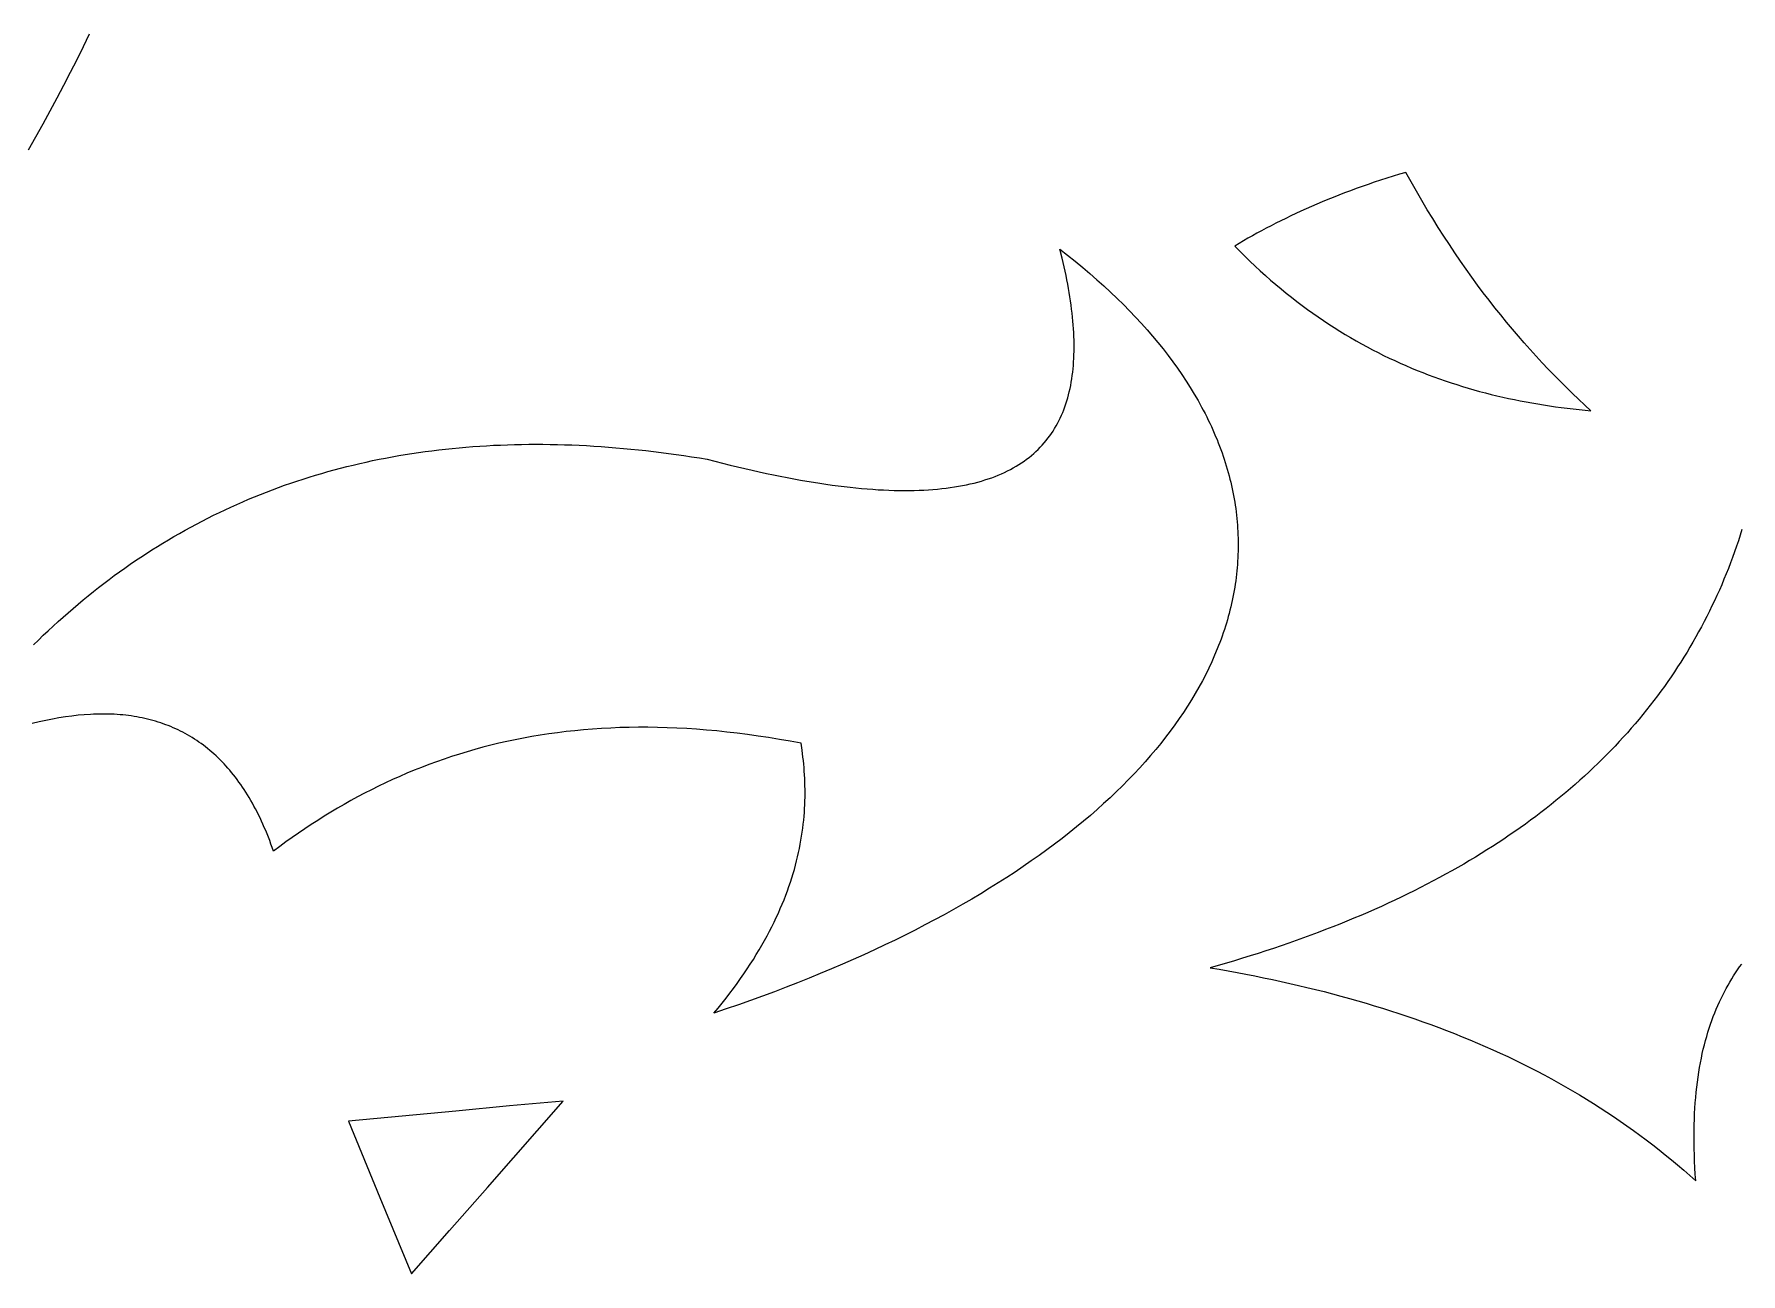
# Model space of a CAD drawing. Extents: x -4113 to -3113, y 1469 to 2469.
# Drawn here: x -3295.1 to -3206.1, y 2033.6 to 2098.2 of the extents above; entities that cross this region are included whole.
import ezdxf

# ---------------------------------------------------------------- set-up
doc = ezdxf.new("R2010")
doc.units = 0
doc.layers.add('PLAN_1', color=18, linetype='CONTINUOUS')

msp = doc.modelspace()

# ---------------------------------------------------------------- linework, layer by layer
at = {"layer": 'PLAN_1'}
for points in [[(-3295.422, 2092.2), (-3295.042, 2092.882), (-3294.667, 2093.562), (-3294.299, 2094.239), (-3293.937, 2094.914), (-3293.583, 2095.587), (-3293.235, 2096.257), (-3292.894, 2096.925), (-3292.562, 2097.591), (-3292.237, 2098.254)], [(-3295.162, 2066.38), (-3294.909, 2066.627), (-3294.655, 2066.872), (-3294.4, 2067.114), (-3294.143, 2067.353), (-3293.884, 2067.588), (-3293.624, 2067.821), (-3293.363, 2068.051), (-3293.101, 2068.278), (-3292.836, 2068.502), (-3292.571, 2068.723), (-3292.304, 2068.941), (-3292.035, 2069.156), (-3291.766, 2069.368), (-3291.494, 2069.577), (-3291.222, 2069.783), (-3290.948, 2069.986), (-3290.672, 2070.186), (-3290.395, 2070.384), (-3290.117, 2070.578), (-3289.837, 2070.769), (-3289.556, 2070.957), (-3289.273, 2071.143), (-3288.989, 2071.325), (-3288.703, 2071.504), (-3288.416, 2071.681), (-3288.128, 2071.854), (-3287.838, 2072.025), (-3287.547, 2072.192), (-3287.254, 2072.357), (-3286.96, 2072.518), (-3286.665, 2072.677), (-3286.368, 2072.832), (-3286.069, 2072.985), (-3285.77, 2073.135), (-3285.468, 2073.281), (-3285.166, 2073.425), (-3284.862, 2073.566), (-3284.556, 2073.704), (-3284.249, 2073.839), (-3283.941, 2073.971), (-3283.631, 2074.1), (-3283.32, 2074.226), (-3283.007, 2074.349), (-3282.693, 2074.469), (-3282.378, 2074.586), (-3282.061, 2074.7), (-3281.742, 2074.811), (-3281.422, 2074.919), (-3281.101, 2075.024), (-3280.778, 2075.127), (-3280.454, 2075.226), (-3280.129, 2075.322), (-3279.802, 2075.416), (-3279.474, 2075.506), (-3279.144, 2075.593), (-3278.812, 2075.678), (-3278.48, 2075.759), (-3278.146, 2075.838), (-3277.81, 2075.913), (-3277.473, 2075.986), (-3277.135, 2076.056), (-3276.795, 2076.122), (-3276.454, 2076.186), (-3276.111, 2076.247), (-3275.767, 2076.305), (-3275.421, 2076.36), (-3275.074, 2076.411), (-3274.726, 2076.46), (-3274.376, 2076.506), (-3274.025, 2076.549), (-3273.672, 2076.589), (-3273.318, 2076.626), (-3272.963, 2076.661), (-3272.606, 2076.692), (-3272.247, 2076.72), (-3271.887, 2076.745), (-3271.526, 2076.767), (-3271.163, 2076.787), (-3270.799, 2076.803), (-3270.433, 2076.816), (-3270.066, 2076.827), (-3269.698, 2076.834), (-3269.328, 2076.839), (-3268.957, 2076.84), (-3268.584, 2076.839), (-3268.21, 2076.835), (-3267.834, 2076.827), (-3267.457, 2076.817), (-3267.079, 2076.804), (-3266.699, 2076.788), (-3266.318, 2076.769), (-3265.935, 2076.746), (-3265.551, 2076.721), (-3265.165, 2076.693), (-3264.778, 2076.662), (-3264.389, 2076.628), (-3263.999, 2076.592), (-3263.608, 2076.552), (-3263.215, 2076.509), (-3262.821, 2076.463), (-3262.425, 2076.414), (-3262.028, 2076.363), (-3261.63, 2076.308), (-3261.23, 2076.251), (-3260.828, 2076.19), (-3260.425, 2076.127), (-3260.021, 2076.06), (-3259.617, 2075.955), (-3259.219, 2075.853), (-3258.825, 2075.755), (-3258.436, 2075.661), (-3258.052, 2075.57), (-3257.673, 2075.483), (-3257.299, 2075.399), (-3256.93, 2075.319), (-3256.566, 2075.243), (-3256.206, 2075.17), (-3255.851, 2075.1), (-3255.501, 2075.034), (-3255.156, 2074.972), (-3254.816, 2074.913), (-3254.48, 2074.858), (-3254.149, 2074.806), (-3253.823, 2074.757), (-3253.501, 2074.712), (-3253.184, 2074.67), (-3252.871, 2074.632), (-3252.563, 2074.597), (-3252.26, 2074.565), (-3251.961, 2074.537), (-3251.667, 2074.512), (-3251.377, 2074.49), (-3251.091, 2074.472), (-3250.811, 2074.457), (-3250.534, 2074.445), (-3250.262, 2074.436), (-3249.994, 2074.431), (-3249.731, 2074.429), (-3249.472, 2074.43), (-3249.218, 2074.434), (-3248.967, 2074.442), (-3248.721, 2074.452), (-3248.48, 2074.466), (-3248.242, 2074.482), (-3248.009, 2074.502), (-3247.78, 2074.525), (-3247.555, 2074.551), (-3247.334, 2074.58), (-3247.118, 2074.613), (-3246.905, 2074.648), (-3246.697, 2074.686), (-3246.492, 2074.727), (-3246.292, 2074.771), (-3246.096, 2074.818), (-3245.904, 2074.868), (-3245.715, 2074.921), (-3245.531, 2074.977), (-3245.351, 2075.036), (-3245.174, 2075.098), (-3245.002, 2075.162), (-3244.833, 2075.23), (-3244.668, 2075.3), (-3244.507, 2075.373), (-3244.35, 2075.449), (-3244.197, 2075.527), (-3244.047, 2075.609), (-3243.902, 2075.693), (-3243.759, 2075.78), (-3243.621, 2075.869), (-3243.486, 2075.962), (-3243.355, 2076.057), (-3243.228, 2076.154), (-3243.104, 2076.255), (-3242.984, 2076.358), (-3242.868, 2076.463), (-3242.755, 2076.572), (-3242.645, 2076.683), (-3242.539, 2076.796), (-3242.437, 2076.912), (-3242.338, 2077.031), (-3242.242, 2077.152), (-3242.15, 2077.275), (-3242.061, 2077.401), (-3241.976, 2077.53), (-3241.894, 2077.661), (-3241.816, 2077.795), (-3241.74, 2077.931), (-3241.668, 2078.069), (-3241.6, 2078.21), (-3241.534, 2078.353), (-3241.472, 2078.499), (-3241.413, 2078.647), (-3241.357, 2078.797), (-3241.305, 2078.95), (-3241.255, 2079.105), (-3241.209, 2079.262), (-3241.166, 2079.422), (-3241.126, 2079.584), (-3241.089, 2079.748), (-3241.055, 2079.914), (-3241.024, 2080.083), (-3240.996, 2080.253), (-3240.971, 2080.426), (-3240.949, 2080.602), (-3240.929, 2080.779), (-3240.913, 2080.958), (-3240.9, 2081.14), (-3240.89, 2081.324), (-3240.882, 2081.509), (-3240.877, 2081.697), (-3240.875, 2081.887), (-3240.876, 2082.079), (-3240.88, 2082.273), (-3240.886, 2082.469), (-3240.896, 2082.667), (-3240.907, 2082.867), (-3240.922, 2083.069), (-3240.939, 2083.273), (-3240.959, 2083.479), (-3240.981, 2083.687), (-3241.006, 2083.897), (-3241.034, 2084.108), (-3241.064, 2084.322), (-3241.097, 2084.537), (-3241.132, 2084.755), (-3241.17, 2084.974), (-3241.21, 2085.194), (-3241.253, 2085.417), (-3241.298, 2085.642), (-3241.395, 2086.096), (-3241.502, 2086.557), (-3241.618, 2087.025), (-3241.212, 2086.708), (-3240.816, 2086.389), (-3240.429, 2086.07), (-3240.052, 2085.749), (-3239.683, 2085.427), (-3239.324, 2085.103), (-3238.974, 2084.779), (-3238.633, 2084.453), (-3238.301, 2084.127), (-3237.978, 2083.799), (-3237.665, 2083.471), (-3237.36, 2083.141), (-3237.065, 2082.811), (-3236.779, 2082.479), (-3236.502, 2082.147), (-3236.234, 2081.814), (-3235.974, 2081.48), (-3235.724, 2081.145), (-3235.483, 2080.81), (-3235.251, 2080.474), (-3235.028, 2080.137), (-3234.814, 2079.8), (-3234.608, 2079.462), (-3234.412, 2079.124), (-3234.317, 2078.954), (-3234.225, 2078.784), (-3234.134, 2078.615), (-3234.046, 2078.445), (-3233.96, 2078.275), (-3233.876, 2078.105), (-3233.795, 2077.935), (-3233.716, 2077.764), (-3233.638, 2077.594), (-3233.564, 2077.424), (-3233.491, 2077.253), (-3233.42, 2077.082), (-3233.352, 2076.912), (-3233.286, 2076.741), (-3233.222, 2076.57), (-3233.16, 2076.399), (-3233.101, 2076.228), (-3233.044, 2076.057), (-3232.989, 2075.886), (-3232.936, 2075.714), (-3232.885, 2075.543), (-3232.836, 2075.372), (-3232.79, 2075.2), (-3232.746, 2075.029), (-3232.704, 2074.858), (-3232.664, 2074.686), (-3232.626, 2074.515), (-3232.591, 2074.343), (-3232.557, 2074.172), (-3232.526, 2074), (-3232.497, 2073.828), (-3232.471, 2073.657), (-3232.446, 2073.485), (-3232.423, 2073.314), (-3232.403, 2073.142), (-3232.385, 2072.971), (-3232.369, 2072.799), (-3232.355, 2072.628), (-3232.343, 2072.456), (-3232.334, 2072.285), (-3232.326, 2072.113), (-3232.321, 2071.942), (-3232.318, 2071.77), (-3232.317, 2071.599), (-3232.318, 2071.428), (-3232.321, 2071.257), (-3232.327, 2071.085), (-3232.334, 2070.914), (-3232.344, 2070.743), (-3232.356, 2070.572), (-3232.37, 2070.401), (-3232.386, 2070.231), (-3232.404, 2070.06), (-3232.424, 2069.889), (-3232.447, 2069.719), (-3232.471, 2069.548), (-3232.498, 2069.378), (-3232.527, 2069.207), (-3232.558, 2069.037), (-3232.591, 2068.867), (-3232.626, 2068.697), (-3232.663, 2068.527), (-3232.702, 2068.358), (-3232.744, 2068.188), (-3232.787, 2068.019), (-3232.833, 2067.849), (-3232.881, 2067.68), (-3232.931, 2067.511), (-3232.982, 2067.342), (-3233.036, 2067.173), (-3233.093, 2067.005), (-3233.151, 2066.836), (-3233.211, 2066.668), (-3233.273, 2066.5), (-3233.338, 2066.332), (-3233.404, 2066.164), (-3233.544, 2065.829), (-3233.691, 2065.495), (-3233.847, 2065.161), (-3234.011, 2064.829), (-3234.183, 2064.497), (-3234.364, 2064.166), (-3234.553, 2063.836), (-3234.75, 2063.507), (-3234.955, 2063.178), (-3235.168, 2062.851), (-3235.389, 2062.525), (-3235.619, 2062.2), (-3235.857, 2061.876), (-3236.103, 2061.554), (-3236.357, 2061.232), (-3236.619, 2060.912), (-3236.889, 2060.592), (-3237.167, 2060.275), (-3237.453, 2059.958), (-3237.747, 2059.643), (-3238.049, 2059.329), (-3238.359, 2059.016), (-3238.677, 2058.705), (-3239.003, 2058.396), (-3239.337, 2058.088), (-3239.679, 2057.781), (-3240.029, 2057.476), (-3240.386, 2057.173), (-3240.752, 2056.871), (-3241.125, 2056.571), (-3241.506, 2056.273), (-3241.895, 2055.976), (-3242.292, 2055.681), (-3242.697, 2055.388), (-3243.109, 2055.097), (-3243.529, 2054.808), (-3243.957, 2054.52), (-3244.393, 2054.235), (-3244.836, 2053.951), (-3245.287, 2053.67), (-3245.746, 2053.39), (-3246.212, 2053.112), (-3246.686, 2052.837), (-3247.168, 2052.564), (-3247.657, 2052.293), (-3248.154, 2052.024), (-3248.659, 2051.757), (-3249.171, 2051.493), (-3249.69, 2051.23), (-3250.218, 2050.971), (-3250.752, 2050.713), (-3251.294, 2050.458), (-3251.844, 2050.205), (-3252.401, 2049.955), (-3252.966, 2049.707), (-3253.538, 2049.462), (-3254.117, 2049.219), (-3254.704, 2048.979), (-3255.299, 2048.742), (-3255.9, 2048.507), (-3256.509, 2048.275), (-3257.126, 2048.045), (-3257.75, 2047.819), (-3258.381, 2047.595), (-3259.019, 2047.374), (-3259.665, 2047.156), (-3259.448, 2047.417), (-3259.238, 2047.677), (-3259.034, 2047.936), (-3258.835, 2048.194), (-3258.643, 2048.45), (-3258.456, 2048.705), (-3258.275, 2048.959), (-3258.1, 2049.212), (-3257.931, 2049.463), (-3257.767, 2049.713), (-3257.608, 2049.962), (-3257.455, 2050.209), (-3257.307, 2050.455), (-3257.164, 2050.7), (-3257.027, 2050.943), (-3256.894, 2051.185), (-3256.767, 2051.426), (-3256.644, 2051.666), (-3256.527, 2051.904), (-3256.414, 2052.141), (-3256.306, 2052.376), (-3256.203, 2052.611), (-3256.104, 2052.844), (-3256.01, 2053.075), (-3255.92, 2053.305), (-3255.835, 2053.534), (-3255.754, 2053.762), (-3255.677, 2053.988), (-3255.604, 2054.213), (-3255.536, 2054.437), (-3255.471, 2054.659), (-3255.411, 2054.88), (-3255.354, 2055.1), (-3255.301, 2055.318), (-3255.252, 2055.535), (-3255.206, 2055.751), (-3255.164, 2055.965), (-3255.126, 2056.178), (-3255.091, 2056.39), (-3255.059, 2056.6), (-3255.03, 2056.809), (-3255.005, 2057.017), (-3254.983, 2057.223), (-3254.964, 2057.428), (-3254.948, 2057.631), (-3254.935, 2057.833), (-3254.925, 2058.034), (-3254.918, 2058.233), (-3254.913, 2058.431), (-3254.911, 2058.628), (-3254.912, 2058.823), (-3254.915, 2059.017), (-3254.921, 2059.21), (-3254.929, 2059.401), (-3254.939, 2059.591), (-3254.951, 2059.779), (-3254.966, 2059.966), (-3254.982, 2060.152), (-3255.001, 2060.336), (-3255.022, 2060.519), (-3255.068, 2060.88), (-3255.122, 2061.236), (-3255.69, 2061.343), (-3256.253, 2061.441), (-3256.811, 2061.533), (-3257.363, 2061.617), (-3257.911, 2061.693), (-3258.453, 2061.763), (-3258.99, 2061.825), (-3259.522, 2061.88), (-3260.049, 2061.928), (-3260.57, 2061.969), (-3261.087, 2062.003), (-3261.599, 2062.03), (-3262.107, 2062.051), (-3262.609, 2062.065), (-3263.107, 2062.072), (-3263.6, 2062.072), (-3264.088, 2062.066), (-3264.572, 2062.053), (-3265.051, 2062.035), (-3265.526, 2062.009), (-3265.996, 2061.978), (-3266.462, 2061.94), (-3266.923, 2061.896), (-3267.38, 2061.846), (-3267.833, 2061.79), (-3268.281, 2061.728), (-3268.726, 2061.66), (-3269.166, 2061.587), (-3269.602, 2061.507), (-3270.034, 2061.422), (-3270.462, 2061.332), (-3270.886, 2061.236), (-3271.306, 2061.134), (-3271.722, 2061.027), (-3272.135, 2060.914), (-3272.544, 2060.796), (-3272.948, 2060.673), (-3273.35, 2060.545), (-3273.747, 2060.412), (-3274.141, 2060.274), (-3274.532, 2060.13), (-3274.919, 2059.982), (-3275.303, 2059.829), (-3275.683, 2059.671), (-3276.06, 2059.509), (-3276.433, 2059.342), (-3276.803, 2059.17), (-3277.17, 2058.994), (-3277.534, 2058.813), (-3277.895, 2058.628), (-3278.253, 2058.439), (-3278.607, 2058.245), (-3278.959, 2058.047), (-3279.308, 2057.845), (-3279.653, 2057.639), (-3279.996, 2057.429), (-3280.337, 2057.215), (-3280.674, 2056.997), (-3281.009, 2056.776), (-3281.341, 2056.551), (-3281.67, 2056.322), (-3281.997, 2056.089), (-3282.321, 2055.853), (-3282.643, 2055.613), (-3282.708, 2055.798), (-3282.774, 2055.98), (-3282.841, 2056.159), (-3282.91, 2056.336), (-3282.98, 2056.51), (-3283.051, 2056.682), (-3283.123, 2056.851), (-3283.197, 2057.018), (-3283.271, 2057.182), (-3283.347, 2057.343), (-3283.425, 2057.502), (-3283.503, 2057.659), (-3283.583, 2057.813), (-3283.664, 2057.964), (-3283.746, 2058.113), (-3283.829, 2058.26), (-3283.914, 2058.404), (-3284, 2058.546), (-3284.087, 2058.685), (-3284.175, 2058.821), (-3284.265, 2058.956), (-3284.355, 2059.087), (-3284.447, 2059.217), (-3284.54, 2059.344), (-3284.634, 2059.468), (-3284.73, 2059.59), (-3284.827, 2059.71), (-3284.924, 2059.827), (-3285.023, 2059.942), (-3285.124, 2060.054), (-3285.225, 2060.164), (-3285.328, 2060.272), (-3285.431, 2060.377), (-3285.536, 2060.48), (-3285.642, 2060.581), (-3285.749, 2060.679), (-3285.858, 2060.775), (-3285.967, 2060.868), (-3286.078, 2060.96), (-3286.19, 2061.048), (-3286.303, 2061.135), (-3286.417, 2061.219), (-3286.532, 2061.301), (-3286.648, 2061.381), (-3286.766, 2061.458), (-3286.884, 2061.533), (-3287.004, 2061.606), (-3287.125, 2061.676), (-3287.247, 2061.744), (-3287.37, 2061.81), (-3287.494, 2061.874), (-3287.619, 2061.935), (-3287.746, 2061.994), (-3287.873, 2062.051), (-3288.002, 2062.106), (-3288.132, 2062.158), (-3288.262, 2062.208), (-3288.394, 2062.256), (-3288.527, 2062.302), (-3288.661, 2062.346), (-3288.796, 2062.387), (-3288.933, 2062.426), (-3289.07, 2062.463), (-3289.208, 2062.498), (-3289.348, 2062.531), (-3289.488, 2062.561), (-3289.63, 2062.59), (-3289.772, 2062.616), (-3289.916, 2062.64), (-3290.061, 2062.662), (-3290.206, 2062.682), (-3290.353, 2062.699), (-3290.501, 2062.715), (-3290.65, 2062.728), (-3290.8, 2062.739), (-3290.951, 2062.749), (-3291.103, 2062.756), (-3291.256, 2062.761), (-3291.41, 2062.764), (-3291.565, 2062.765), (-3291.721, 2062.763), (-3291.878, 2062.76), (-3292.036, 2062.755), (-3292.195, 2062.747), (-3292.516, 2062.727), (-3292.841, 2062.698), (-3293.17, 2062.661), (-3293.503, 2062.615), (-3293.84, 2062.562), (-3294.181, 2062.501), (-3294.525, 2062.433), (-3294.874, 2062.356), (-3295.226, 2062.272)], [(-3206.032, 2072.396), (-3206.125, 2072.101), (-3206.221, 2071.808), (-3206.32, 2071.516), (-3206.422, 2071.226), (-3206.526, 2070.937), (-3206.634, 2070.65), (-3206.744, 2070.364), (-3206.857, 2070.079), (-3206.974, 2069.797), (-3207.092, 2069.515), (-3207.214, 2069.236), (-3207.339, 2068.957), (-3207.467, 2068.68), (-3207.597, 2068.405), (-3207.73, 2068.131), (-3207.866, 2067.859), (-3208.006, 2067.589), (-3208.148, 2067.319), (-3208.293, 2067.052), (-3208.44, 2066.786), (-3208.591, 2066.521), (-3208.745, 2066.258), (-3208.901, 2065.997), (-3209.061, 2065.737), (-3209.223, 2065.478), (-3209.389, 2065.221), (-3209.557, 2064.966), (-3209.728, 2064.712), (-3209.902, 2064.46), (-3210.079, 2064.209), (-3210.26, 2063.96), (-3210.443, 2063.713), (-3210.629, 2063.467), (-3210.818, 2063.222), (-3211.01, 2062.979), (-3211.205, 2062.738), (-3211.402, 2062.498), (-3211.603, 2062.26), (-3211.807, 2062.024), (-3212.014, 2061.789), (-3212.224, 2061.555), (-3212.437, 2061.323), (-3212.653, 2061.093), (-3212.872, 2060.865), (-3213.094, 2060.638), (-3213.319, 2060.412), (-3213.547, 2060.188), (-3213.778, 2059.966), (-3214.012, 2059.745), (-3214.249, 2059.526), (-3214.489, 2059.309), (-3214.732, 2059.093), (-3214.979, 2058.879), (-3215.228, 2058.666), (-3215.48, 2058.455), (-3215.736, 2058.246), (-3215.994, 2058.038), (-3216.256, 2057.832), (-3216.52, 2057.627), (-3216.788, 2057.424), (-3217.059, 2057.223), (-3217.333, 2057.024), (-3217.61, 2056.826), (-3217.89, 2056.629), (-3218.173, 2056.435), (-3218.46, 2056.241), (-3218.749, 2056.05), (-3219.042, 2055.86), (-3219.337, 2055.672), (-3219.636, 2055.486), (-3219.938, 2055.301), (-3220.243, 2055.118), (-3220.551, 2054.936), (-3220.863, 2054.756), (-3221.177, 2054.578), (-3221.495, 2054.402), (-3221.816, 2054.227), (-3222.14, 2054.054), (-3222.467, 2053.882), (-3222.797, 2053.712), (-3223.131, 2053.544), (-3223.468, 2053.378), (-3223.807, 2053.213), (-3224.151, 2053.05), (-3224.497, 2052.888), (-3224.846, 2052.728), (-3225.199, 2052.57), (-3225.555, 2052.414), (-3225.914, 2052.259), (-3226.276, 2052.107), (-3226.642, 2051.955), (-3227.01, 2051.806), (-3227.382, 2051.658), (-3227.758, 2051.512), (-3228.136, 2051.367), (-3228.518, 2051.225), (-3228.903, 2051.084), (-3229.291, 2050.944), (-3229.682, 2050.807), (-3230.077, 2050.671), (-3230.475, 2050.537), (-3230.876, 2050.405), (-3231.28, 2050.274), (-3231.688, 2050.145), (-3232.099, 2050.018), (-3232.514, 2049.893), (-3232.931, 2049.769), (-3233.352, 2049.647), (-3233.776, 2049.527), (-3233.307, 2049.446), (-3232.84, 2049.363), (-3232.374, 2049.278), (-3231.911, 2049.19), (-3231.45, 2049.099), (-3230.99, 2049.006), (-3230.533, 2048.91), (-3230.078, 2048.812), (-3229.625, 2048.711), (-3229.175, 2048.607), (-3228.726, 2048.5), (-3228.28, 2048.391), (-3227.835, 2048.278), (-3227.393, 2048.163), (-3226.953, 2048.046), (-3226.516, 2047.925), (-3226.081, 2047.802), (-3225.647, 2047.675), (-3225.217, 2047.546), (-3224.788, 2047.414), (-3224.362, 2047.279), (-3223.938, 2047.141), (-3223.516, 2047), (-3223.097, 2046.856), (-3222.68, 2046.709), (-3222.266, 2046.559), (-3221.854, 2046.406), (-3221.444, 2046.25), (-3221.037, 2046.091), (-3220.632, 2045.928), (-3220.23, 2045.763), (-3219.83, 2045.594), (-3219.433, 2045.422), (-3219.038, 2045.247), (-3218.646, 2045.069), (-3218.256, 2044.887), (-3217.869, 2044.702), (-3217.485, 2044.514), (-3217.103, 2044.323), (-3216.724, 2044.128), (-3216.347, 2043.93), (-3215.973, 2043.728), (-3215.602, 2043.524), (-3215.233, 2043.315), (-3214.867, 2043.104), (-3214.504, 2042.888), (-3214.143, 2042.67), (-3213.785, 2042.448), (-3213.43, 2042.222), (-3213.078, 2041.993), (-3212.728, 2041.76), (-3212.381, 2041.524), (-3212.038, 2041.284), (-3211.697, 2041.04), (-3211.358, 2040.793), (-3211.023, 2040.542), (-3210.691, 2040.287), (-3210.361, 2040.029), (-3210.034, 2039.767), (-3209.711, 2039.501), (-3209.39, 2039.232), (-3209.072, 2038.958), (-3208.757, 2038.681), (-3208.445, 2038.4), (-3208.469, 2038.747), (-3208.489, 2039.089), (-3208.505, 2039.425), (-3208.518, 2039.755), (-3208.526, 2040.08), (-3208.531, 2040.399), (-3208.533, 2040.712), (-3208.531, 2041.02), (-3208.525, 2041.323), (-3208.516, 2041.621), (-3208.503, 2041.913), (-3208.487, 2042.2), (-3208.468, 2042.483), (-3208.446, 2042.76), (-3208.42, 2043.032), (-3208.391, 2043.3), (-3208.359, 2043.562), (-3208.324, 2043.82), (-3208.285, 2044.074), (-3208.244, 2044.323), (-3208.2, 2044.567), (-3208.153, 2044.807), (-3208.102, 2045.042), (-3208.05, 2045.274), (-3207.994, 2045.501), (-3207.935, 2045.724), (-3207.874, 2045.942), (-3207.811, 2046.157), (-3207.744, 2046.368), (-3207.675, 2046.575), (-3207.604, 2046.778), (-3207.53, 2046.977), (-3207.454, 2047.173), (-3207.375, 2047.365), (-3207.294, 2047.554), (-3207.21, 2047.739), (-3207.125, 2047.921), (-3207.037, 2048.099), (-3206.947, 2048.274), (-3206.855, 2048.446), (-3206.761, 2048.615), (-3206.665, 2048.78), (-3206.567, 2048.943), (-3206.467, 2049.103), (-3206.365, 2049.26), (-3206.261, 2049.414), (-3206.156, 2049.566), (-3206.049, 2049.715)]]:
    msp.add_lwpolyline(points, dxfattribs=at)
for points in [[(-3223.564, 2091.031), (-3223.902, 2090.93), (-3224.236, 2090.827), (-3224.566, 2090.723), (-3224.891, 2090.618), (-3225.213, 2090.511), (-3225.53, 2090.403), (-3225.844, 2090.293), (-3226.154, 2090.182), (-3226.459, 2090.07), (-3226.761, 2089.957), (-3227.059, 2089.842), (-3227.353, 2089.726), (-3227.644, 2089.609), (-3227.931, 2089.491), (-3228.214, 2089.371), (-3228.493, 2089.251), (-3228.769, 2089.129), (-3229.041, 2089.006), (-3229.31, 2088.882), (-3229.575, 2088.757), (-3229.837, 2088.631), (-3230.095, 2088.504), (-3230.35, 2088.376), (-3230.602, 2088.247), (-3230.85, 2088.117), (-3231.095, 2087.986), (-3231.337, 2087.855), (-3231.576, 2087.722), (-3231.811, 2087.588), (-3232.044, 2087.454), (-3232.273, 2087.318), (-3232.499, 2087.182), (-3232.234, 2086.914), (-3231.968, 2086.651), (-3231.7, 2086.393), (-3231.432, 2086.14), (-3231.163, 2085.893), (-3230.893, 2085.65), (-3230.622, 2085.412), (-3230.35, 2085.179), (-3230.077, 2084.951), (-3229.804, 2084.728), (-3229.529, 2084.51), (-3229.254, 2084.296), (-3228.977, 2084.087), (-3228.7, 2083.882), (-3228.422, 2083.682), (-3228.143, 2083.487), (-3227.863, 2083.296), (-3227.582, 2083.11), (-3227.301, 2082.928), (-3227.019, 2082.751), (-3226.735, 2082.577), (-3226.452, 2082.408), (-3226.167, 2082.244), (-3225.881, 2082.083), (-3225.595, 2081.927), (-3225.308, 2081.775), (-3225.02, 2081.626), (-3224.732, 2081.482), (-3224.442, 2081.342), (-3224.152, 2081.206), (-3223.861, 2081.073), (-3223.57, 2080.945), (-3223.278, 2080.82), (-3222.985, 2080.699), (-3222.691, 2080.581), (-3222.397, 2080.468), (-3222.102, 2080.358), (-3221.806, 2080.251), (-3221.51, 2080.148), (-3221.213, 2080.049), (-3220.915, 2079.953), (-3220.617, 2079.86), (-3220.318, 2079.771), (-3220.019, 2079.685), (-3219.718, 2079.602), (-3219.418, 2079.522), (-3219.116, 2079.446), (-3218.815, 2079.373), (-3218.512, 2079.303), (-3218.209, 2079.236), (-3217.905, 2079.171), (-3217.601, 2079.11), (-3217.297, 2079.052), (-3216.991, 2078.997), (-3216.686, 2078.944), (-3216.379, 2078.894), (-3216.073, 2078.847), (-3215.765, 2078.803), (-3215.458, 2078.761), (-3215.149, 2078.722), (-3214.841, 2078.685), (-3214.532, 2078.651), (-3214.222, 2078.62), (-3213.912, 2078.59), (-3214.233, 2078.886), (-3214.553, 2079.187), (-3214.873, 2079.492), (-3215.191, 2079.803), (-3215.509, 2080.119), (-3215.825, 2080.44), (-3216.141, 2080.766), (-3216.455, 2081.098), (-3216.768, 2081.436), (-3217.08, 2081.78), (-3217.391, 2082.129), (-3217.7, 2082.485), (-3218.008, 2082.847), (-3218.315, 2083.214), (-3218.62, 2083.589), (-3218.924, 2083.969), (-3219.227, 2084.357), (-3219.528, 2084.75), (-3219.827, 2085.151), (-3220.125, 2085.559), (-3220.422, 2085.974), (-3220.716, 2086.395), (-3221.009, 2086.824), (-3221.3, 2087.261), (-3221.59, 2087.705), (-3221.878, 2088.156), (-3222.164, 2088.616), (-3222.448, 2089.083), (-3222.73, 2089.558), (-3223.01, 2090.041), (-3223.288, 2090.532)], [(-3267.525, 2042.57), (-3270.325, 2042.312), (-3273.13, 2042.049), (-3275.934, 2041.784), (-3278.732, 2041.516), (-3277.09, 2037.54), (-3275.445, 2033.55), (-3273.458, 2035.805), (-3271.477, 2038.06)]]:
    msp.add_lwpolyline(points, close=True, dxfattribs=at)

doc.saveas('drawing.dxf')
